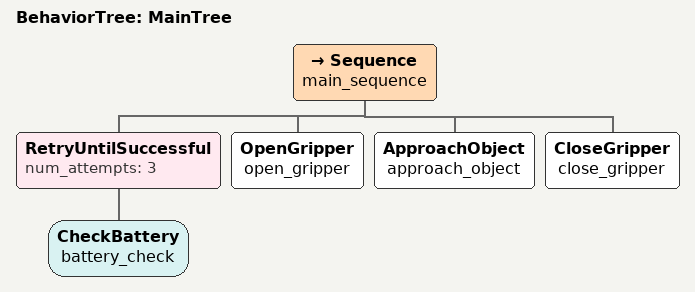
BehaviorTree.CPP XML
<root BTCPP_format="4">
  <BehaviorTree ID="MainTree">
    <Sequence name="main_sequence">
      <RetryUntilSuccessful num_attempts="3">
        <CheckBattery name="battery_check"/>
      </RetryUntilSuccessful>
      <OpenGripper name="open_gripper"/>
      <ApproachObject name="approach_object"/>
      <CloseGripper name="close_gripper"/>
    </Sequence>
  </BehaviorTree>
</root>
